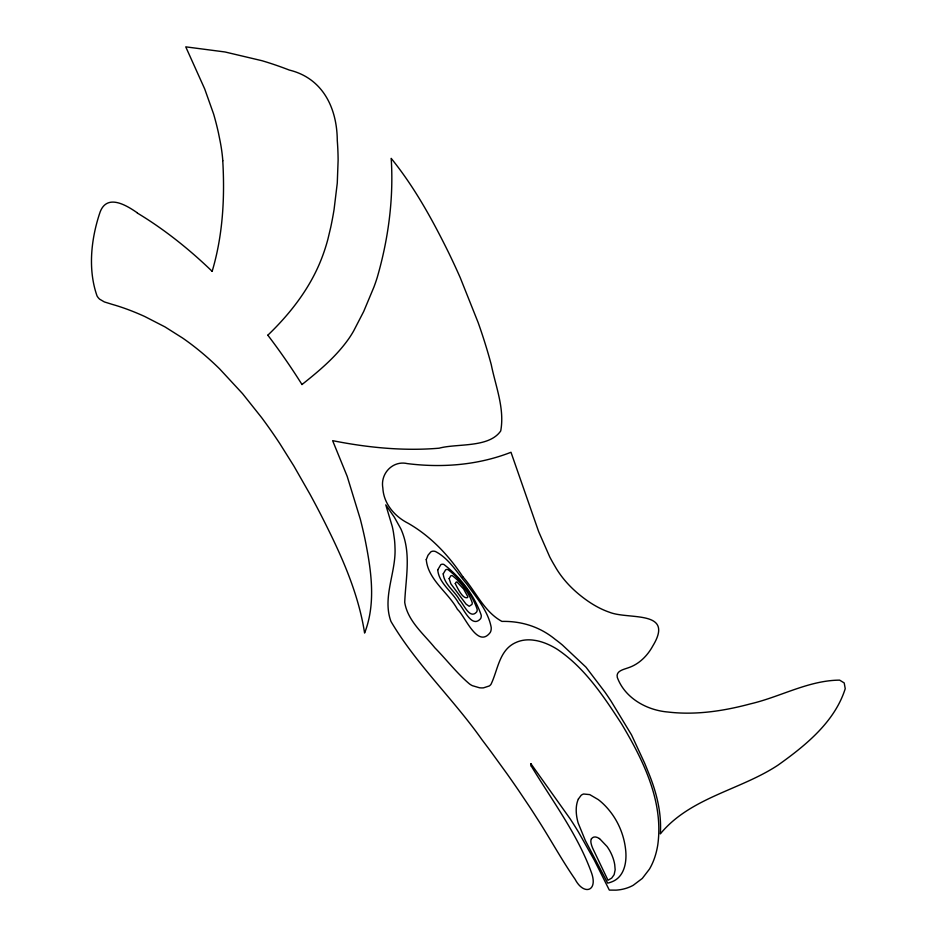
<?xml version="1.0" encoding="UTF-8"?>
<svg xmlns="http://www.w3.org/2000/svg" width="937" height="937" viewBox="0 0 937 937"><rect width="100%" height="100%" fill="white"/><g stroke="black" fill="none" stroke-linecap="round" stroke-linejoin="round"><path stroke-width="1.41" d="M530.857 763.913L530.916 763.784A3.022 1.745 60 0 0 531.174 766.103M212.137 271.379C222.865 235.527 224.915 197.871 222.76 160.719M267.877 335.153C290.4 313.508 310.088 288.151 321.485 258.835A326.439 188.466 60 0 0 327.868 239.322L330.761 227.176A553.896 319.798 60 0 0 334.064 209.56L337.273 183.113L338.116 160.368A274.248 158.341 60 0 0 337.273 140.409C337.074 108.2 322.867 78.193 289.31 70.064A517.845 298.985 60 0 0 281.205 67.031A507.69 293.117 60 0 0 262.009 60.718L224.985 51.968L185.749 46.85L204.711 88.968L213.624 114.056A212.16 122.489 60 0 1 218.415 132.761L220.136 141.288A141.546 81.718 60 0 1 222.807 160.742M301.96 384.545C319.142 370.935 336.254 356.564 348.927 338.48A246.185 142.131 60 0 0 353.753 330.761L363.685 311.517L373.84 287.272A303.237 175.078 60 0 0 377.213 277.504C388.387 238.958 393.774 198.492 391.197 158.376C414.447 187.06 432.344 219.633 448.624 252.639A444.958 256.902 60 0 1 460.254 277.727L478.163 322.621A366.461 211.575 60 0 1 491.281 364.762C495.65 386.36 504.832 408.673 500.721 430.95C488.868 448.132 457.151 443.283 439.137 448.191A732.195 422.739 60 0 1 416.543 449.256C388.351 449.537 360.241 446.153 332.635 440.659L347.194 476.359L360.3 519.11A361.108 208.482 60 0 1 365.043 539.349C371.146 569.942 376.287 603.112 364.598 633.061C359.035 597.185 344.921 563.371 328.992 530.986A534.406 308.542 60 0 0 309.983 494.221L293.878 466.029L279.894 443.728A318.767 184.039 60 0 0 261.505 417.457L242.519 393.61L219.621 368.873A224.646 129.704 60 0 0 182.633 338.058L164.959 326.884L144.743 316.507A331.452 191.371 60 0 0 121.564 307.277L119.128 306.469A288.819 166.751 60 0 0 112.616 304.49L104.347 301.925L99.673 299.196A8.14 4.708 60 0 1 97.038 295.94C87.844 269.797 91.006 239.778 99.509 213.812C105.858 192.905 125.745 204.758 137.352 212.875M530.951 763.772L570.2 818.915A264.726 152.836 60 0 1 578.469 832.044L594.269 860.061L609.331 890.103L616.019 890.138A113.963 65.789 60 0 0 633.236 885.278L642.302 878.426L649.435 869.126A124.644 71.962 60 0 0 657.786 844.834C663.771 801.358 643.075 759.825 621.395 723.587C603.58 696.25 584.829 667.812 557.292 649.318A81.121 46.838 60 0 0 546.611 643.754A83.955 48.466 60 0 0 536.116 640.568L532.684 640.065A81.004 46.768 60 0 0 516.592 642.208C499.14 649.353 498.109 669.662 490.988 684.338A22.769 13.141 60 0 1 489.301 685.954L483.539 687.84A44.847 25.885 60 0 1 479.486 687.77L472.365 685.673A22.687 13.106 60 0 1 469.554 683.987C456.787 673.199 446.574 659.718 434.873 647.83C423.629 633.892 407.712 621.032 404.725 602.409C405.592 579.652 410.898 555.992 402.851 533.821A37.972 21.926 60 0 0 400.79 528.737L394.36 517.224L385.775 504.844L392.263 526.489A79.411 45.843 60 0 1 393.458 532.427L394.465 539.525A81.8 47.225 60 0 1 394.969 547.196C396.41 572.05 381.991 597.127 390.963 621.442C416.251 664.356 453.379 699.049 481.993 739.75A772.533 446.024 60 0 1 491.597 752.552L506.999 773.786A711.429 410.746 60 0 1 518.536 790.348L529.159 806.16A519.648 300.027 60 0 1 536.397 817.345C549.679 837.783 561.275 859.299 575.154 879.351C583.528 895.444 597.947 891.661 591.692 873.319C577.813 834.516 552.467 801.205 531.338 766.15M599.446 838.51L607.059 846.509A31.296 18.072 60 0 1 609.87 850.948A27.876 16.093 60 0 1 614.719 864.617L615.164 869.817L614.133 874.678L611.697 878.086L607.996 880.253L593.8 850.573A25.416 14.676 60 0 1 591.68 845.572L591.13 843.534A8.175 4.72 60 0 1 591.411 838.814M462.89 576.841C475.879 591.575 484.148 611.791 501.916 621.407C521.558 620.997 539.911 626.759 555.348 639.479A111.234 64.22 60 0 1 562.423 645.031L585.941 667.121L604.915 692.08A228.195 131.754 60 0 1 611.17 701.333L631.515 734.877L644.539 762.952A216.822 125.183 60 0 1 648.041 771.549C656.24 791.25 661.803 812.367 660.327 833.883C690.229 797.481 740.019 790.207 777.956 765.178C805.422 745.618 834.773 721.97 845.233 688.672L844.214 682.944L839.634 680.133C808.572 680.344 780.334 696.905 750.478 703.851C723.762 711.019 695.781 715.306 668.128 712.038C646.835 710.316 624.932 698.182 617.307 677.439C615.632 670.904 623.749 669.463 628.188 667.823C639.069 664.263 647.502 655.724 652.878 645.827C674.827 609.647 628.786 619.896 609.694 612.329A102.953 59.441 60 0 1 587.85 601.062C574.557 591.833 562.762 580.167 554.809 565.971A101.137 58.387 60 0 1 549.726 556.894L538.634 531.572L510.993 452.278C478.069 465.15 442.194 467.996 407.314 463.604C392.697 460.219 380.188 473.665 382.846 487.966C383.584 503.626 394.618 516.451 408.157 523.279C430.587 536.128 448.718 555.301 462.843 576.782M137.352 213.062A355.685 205.355 60 0 1 212.16 271.343M267.841 335.2A393.727 227.328 60 0 1 301.983 384.521M591.434 838.849A11.443 6.606 60 0 1 599.434 838.615M426.265 559.588C427.975 579.745 448.284 592.418 457.479 609.437C464.975 615.785 477.472 649.142 490.203 632.534A12.919 7.461 60 0 0 491.187 627.322C488.036 610.596 476.066 597.256 466.544 583.716C456.916 572.484 448.928 558.405 435.4 551.483A12.568 7.25 60 0 0 430.833 551.893L428.022 555.208L426.265 559.588M437.731 569.86C438.879 583.364 452.559 591.833 458.638 603.264C463.885 608.628 471.709 628.786 480.564 618.725A8.656 5.001 60 0 0 481.231 615.246C474.532 595.487 460.29 577.051 443.857 564.437A8.421 4.861 60 0 0 440.788 564.706L437.731 569.86M443.224 573.866C444.126 584.395 454.726 591.024 459.54 599.914C463.534 603.826 469.777 619.966 476.64 611.978A6.746 3.9 60 0 0 477.156 609.261C471.932 593.847 460.817 579.476 448.003 569.626A6.559 3.795 60 0 0 445.614 569.848L443.224 573.866M449.151 578.609L450.873 583.833L466.052 604.107L469.191 606.286L471.873 604.517A4.591 2.647 60 0 0 472.225 602.678C468.676 592.196 461.121 582.416 452.395 575.728A4.462 2.577 60 0 0 450.779 575.868L449.151 578.609M455.277 583.587C457.338 587.651 462.761 599.493 467.54 597.583A2.483 1.429 60 0 0 467.739 596.588L463.639 589.057L457.033 582.029A2.413 1.394 60 0 0 456.155 582.111L455.277 583.587M578.375 799.062L578.129 799.612A38.967 22.5 60 0 0 578.152 823.014L585.32 840.477L607.691 883.111A74.89 43.231 60 0 0 614.449 880.604A54.17 31.272 60 0 0 621.688 873.495A54.077 31.214 60 0 0 625.787 851.37C624.616 837.573 619.58 824.115 611.311 813.011A46.85 27.044 60 0 0 598.298 799.624L589.748 794.611L583.634 794.014A20.907 12.076 60 0 0 581.104 795.349L578.375 799.062"/></g></svg>
